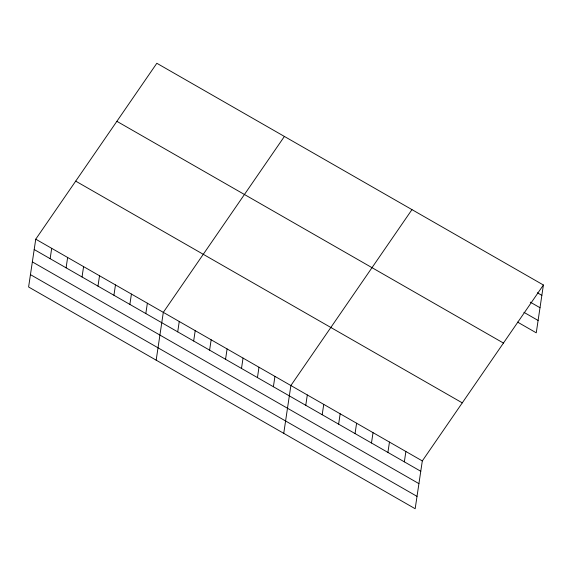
<?xml version="1.0" encoding="UTF-8"?>
<svg xmlns="http://www.w3.org/2000/svg" width="572" height="572" viewBox="0 0 572 572"><rect width="100%" height="100%" fill="white"/><g stroke="black" fill="none" stroke-linecap="round" stroke-linejoin="round"><path stroke-width="0.86" d="M35.743 239.182L28.6 286.994L415.172 508.73L422.315 460.918L543.4 285.006L156.828 63.27L35.743 239.182L422.315 460.918M50.143 258.687L51.694 248.334M66.087 267.832L67.639 257.479M82.039 276.977L83.584 266.623M97.984 286.122L99.528 275.768M113.928 295.266L115.472 284.913M129.873 304.418L131.424 294.065M145.817 313.563L147.369 303.21M156.17 360.167L163.313 312.355L284.398 136.443M177.713 331.853L179.258 321.5M193.658 341.005L195.209 330.652M209.602 350.15L211.154 339.797M225.554 359.295L227.098 348.941M241.498 368.439L243.043 358.086M257.443 377.584L258.987 367.231M273.387 386.736L274.939 376.383M283.741 433.34L290.883 385.528L411.969 209.617M305.763 405.305L307.314 394.952M322.193 414.729L323.738 404.375M338.624 424.152L340.168 413.799M355.055 433.576L356.599 423.223M371.478 443L373.03 432.647M387.909 452.423L389.461 442.07M404.34 461.847L405.884 451.494M543.4 285.006L536.257 332.818L517.588 322.107M537.373 292.785L541.856 295.359M530.294 302.152L540.004 307.722M523.916 312.319L538.102 320.456M116.874 121.321L503.446 343.057M75.704 181.131L462.276 402.867M34.198 249.535L420.77 471.271M32.354 261.897L418.926 483.633M30.445 274.632L417.017 496.367"/></g></svg>
